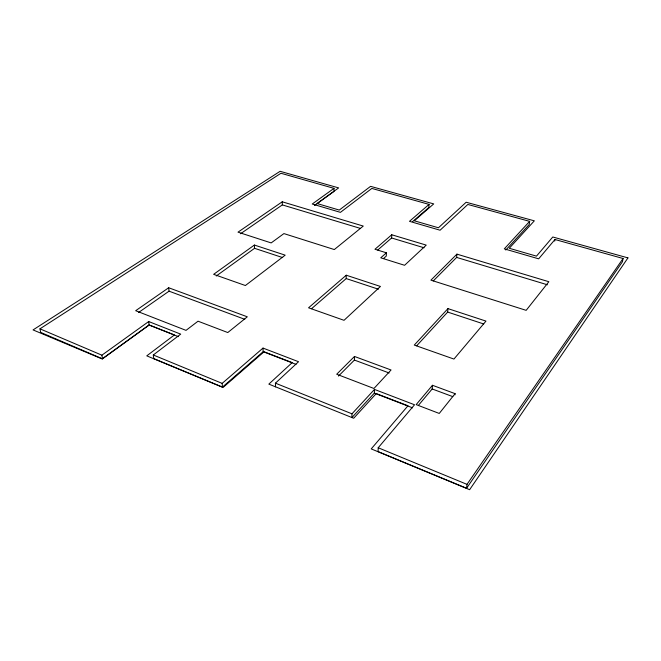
<?xml version="1.0" encoding="UTF-8"?>
<svg xmlns="http://www.w3.org/2000/svg" width="661" height="661" viewBox="0 0 661 661"><rect width="100%" height="100%" fill="white"/><g stroke="black" fill="none" stroke-linecap="round" stroke-linejoin="round"><path stroke-width="0.99" d="M178.371 336.639L149.138 325.063L102.488 358.824L40.685 332.4L39.957 328.831L280.95 173.273L334.003 188.36L333.995 191.393L314.496 205.497M311.521 308.737L346.215 278.578L346.257 275.216L380.455 286.453L344.026 320.312L308.555 307.803L346.257 275.216M374.481 389.42L351.983 413.819L351.908 417.578L374.349 393.121L374.481 389.42L414.538 404.763L378.216 447.753L378.067 451.587L466.567 488.264L622.422 261.773L623.075 258.501L554.967 239.505L538.665 258.839L504.293 248.858L529.651 221.361L467.839 204.456L440.086 230.218L409.481 221.328L429.055 204.389L371.829 188.435L340.423 212.363L312.24 204.018L334.003 188.36M338.49 376.076L354.403 360.071L354.478 356.461L391.056 369.978L373.952 388.486L336.705 374.233L354.478 356.461M386.421 252.808L380.744 257.815L404.59 265.292L426.238 245.115L391.75 234.771L374.961 249.255L386.421 252.808L386.288 256.08L383.471 258.583M377.712 250.04L391.609 237.985L391.75 234.771M429.055 204.389L428.849 207.48L412.654 221.567M418.686 405.036L432.17 388.965L432.451 385.28L455.082 393.65L454.966 394.881M416.661 345.81L447.671 312.075L447.96 308.621L485.967 321.097L453.942 359.063L414.273 345.075L447.96 308.621M433.252 280.95L456.644 257.418L456.925 254.146L548.845 281.71L526.164 310.348L430.922 280.165L456.925 254.146M466.567 488.264L466.997 484.364L623.075 258.501M529.651 221.361L529.23 224.5L505.797 250.048M554.728 241.108L554.967 239.505M455.082 393.65L439.251 413.447L416.166 404.615L432.451 385.28M275.563 386.867L275.422 383.173L298.541 361.716L263.012 348.083L222.162 383.388L222.451 387.09L153.749 358.617L153.294 354.982L180.701 334.135L148.7 321.535L101.893 355.18L39.957 328.831M222.451 387.09L263.177 351.685L263.012 348.083M216.254 276.001L254.559 248.313L282.677 257.6M254.402 245.049L213.635 274.332L245.388 285.527L285.18 255.163L254.402 245.049L254.559 248.313M138.579 312.513L169.051 291.171L244.785 319.313M168.679 287.75L135.679 310.711L186.022 330.368L198.044 321.196L227.781 332.549L247.305 316.809L168.679 287.75L169.051 291.171M240.505 233.779L282.33 204.902L360.402 228.409M282.239 201.803L238.001 232.16L271.167 242.918L283.916 233.589L334.309 249.552L363.269 226.07L282.239 201.803L282.33 204.902M456.644 257.418L547.407 284.784M391.609 237.985L424.081 247.776M346.215 278.578L378.406 289.204M447.671 312.075L483.745 323.989M354.403 360.071L389.122 372.969M432.17 388.965L452.835 396.641M374.349 393.121L412.596 407.845M263.177 351.685L296.045 364.36M275.422 383.173L351.983 413.819M153.294 354.982L222.162 383.388M378.216 447.753L466.997 484.364M101.893 355.18L102.488 358.824M148.7 321.535L149.138 325.063M627.95 257.889L469.632 489.694L371.218 448.902L407.994 405.771L376.258 393.568L353.685 418.256L268.837 384.124L292.203 362.608L264.07 351.759L223.038 387.478L146.767 355.858L174.421 334.953L149.105 324.931L102.083 358.94L33.05 329.922L280.107 171.306L338.647 187.898L317.057 203.522L339.258 210.074L370.581 186.352L433.715 203.902L414.323 220.799L438.433 227.781L466.154 202.241L534.328 220.832L509.259 248.272L536.468 256.146L552.778 236.993L627.95 257.889"/></g></svg>
